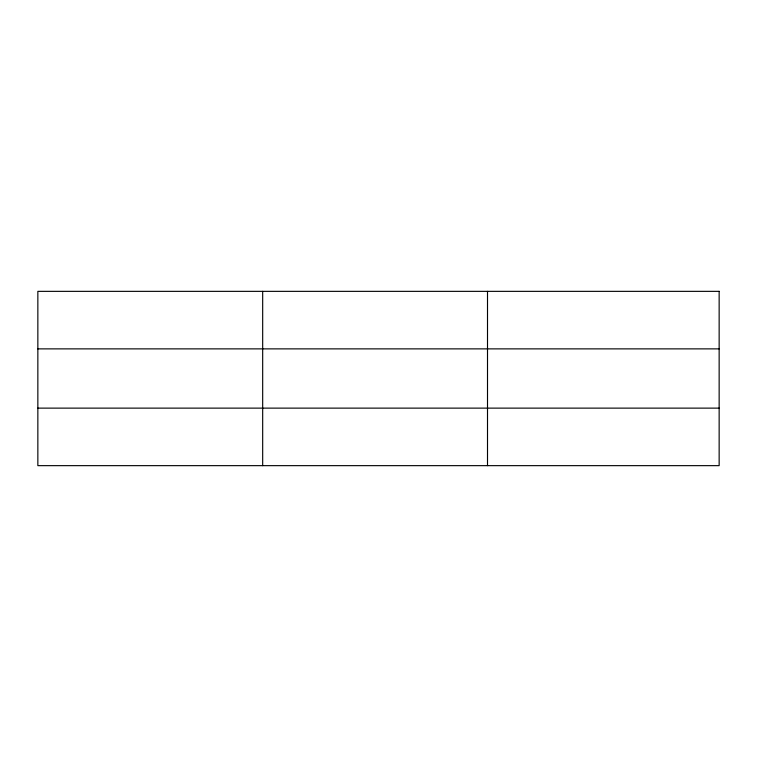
<?xml version="1.0" encoding="UTF-8"?>
<svg xmlns="http://www.w3.org/2000/svg" width="757" height="757" viewBox="0 0 757 757"><rect width="100%" height="100%" fill="white"/><g stroke="black" fill="none" stroke-linecap="round" stroke-linejoin="round"><path stroke-width="1.14" d="M262.679 291.35L262.679 465.65M487.508 291.35L487.508 465.65M37.85 348.873L719.15 348.873M37.85 408.127L719.15 408.127M719.15 291.35L719.15 465.65L37.85 465.65L37.85 291.35L719.15 291.35"/></g></svg>
